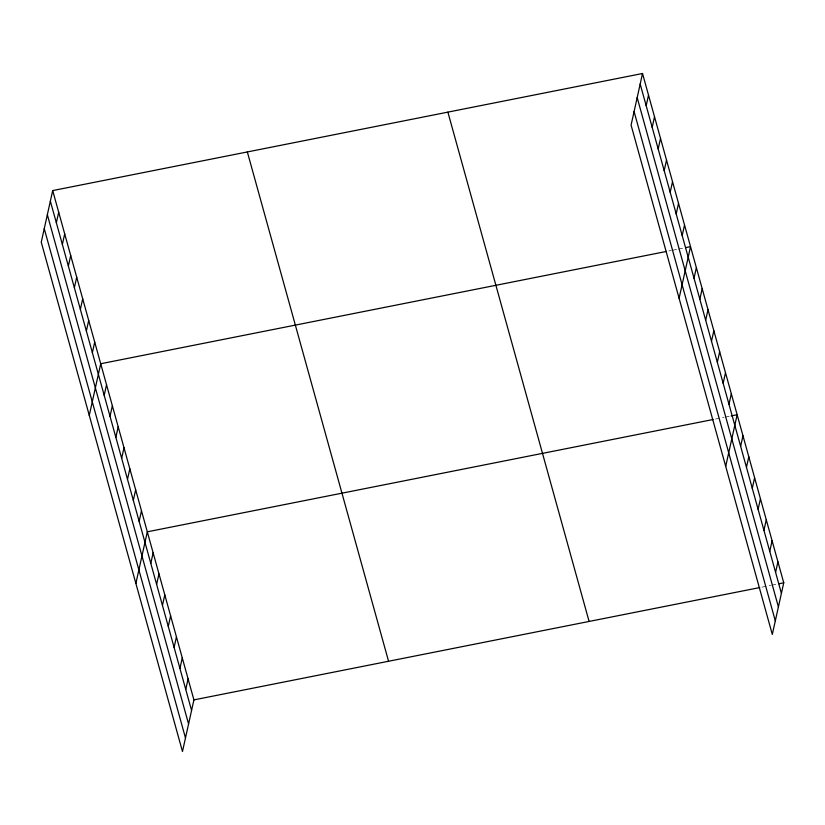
<?xml version="1.0" encoding="UTF-8"?>
<svg xmlns="http://www.w3.org/2000/svg" width="825" height="825" viewBox="0 0 825 825"><rect width="100%" height="100%" fill="white"/><g stroke="black" fill="none" stroke-linecap="round" stroke-linejoin="round"><path stroke-width="0.62" stroke-dasharray="4.12 3.09" d="M668.91 250.955L671.313 250.48M672.519 250.243L677.325 249.284M678.521 249.047L683.327 248.098M715.523 419.028L723.927 417.357M725.134 417.12L729.939 416.161M762.125 587.101L770.529 585.43M771.736 585.183L776.542 584.234"/><path stroke-width="1.24" d="M52.697 190.585L41.25 242.199L182.48 751.503L193.916 699.889L52.697 190.585L642.52 73.497L783.75 582.801L772.303 634.415L631.084 125.111L642.52 73.497M56.358 222.791L58.699 212.231M62.36 244.437L64.701 233.877M68.362 266.073L70.703 255.523M74.363 287.719L76.704 277.169M80.365 309.365L82.706 298.815M86.367 331.011L88.708 320.461M92.369 352.657L94.71 342.097M89.265 415.357L100.712 363.743L666.507 251.429M104.198 395.309L106.538 384.759M110.024 416.326L112.365 405.766M115.851 437.332L118.192 426.772M121.667 458.339L124.008 447.779M127.493 479.346L129.834 468.786M133.32 500.352L135.661 489.802M139.147 521.369L141.487 510.809M135.877 583.43L147.314 531.816L713.12 419.502M150.8 563.382L153.141 552.822M156.626 584.389L158.967 573.839M162.453 605.395L164.794 594.846M168.279 626.412L170.62 615.852M174.106 647.419L176.447 636.859M179.932 668.425L182.273 657.865M185.759 689.432L188.09 678.882M646.181 105.703L648.522 95.143M652.183 127.349L654.524 116.789M658.185 148.995L660.526 138.435M664.187 170.641L666.528 160.081M670.189 192.287L672.53 181.727M676.191 213.933L678.532 203.373M682.192 235.579L684.533 225.019M679.099 298.279L690.535 246.665L685.73 247.613M694.021 278.231L696.362 267.671M699.847 299.238L702.188 288.678M705.674 320.244L708.015 309.684M711.501 341.251L713.842 330.701M717.327 362.268L719.668 351.708M723.154 383.274L725.495 372.714M728.98 404.281L731.321 393.721M725.701 466.342L737.148 414.738L731.136 415.924M740.633 446.304L742.974 435.744M746.46 467.311L748.801 456.751M752.276 488.317L754.617 477.757M758.103 509.324L760.444 498.764M763.929 530.331L766.27 519.781M769.756 551.347L772.097 540.788M775.583 572.354L777.923 561.794M193.916 699.889L759.722 587.575M778.944 583.76L783.75 582.801M640.179 84.057L781.409 593.361M637.178 97.608L778.408 606.911M634.085 111.561L775.314 620.864M447.882 112.138L589.102 621.442M247.335 151.944L388.565 661.248M50.356 201.145L191.575 710.449M47.345 214.686L188.574 723.989M44.251 228.649L185.481 737.952"/></g></svg>
